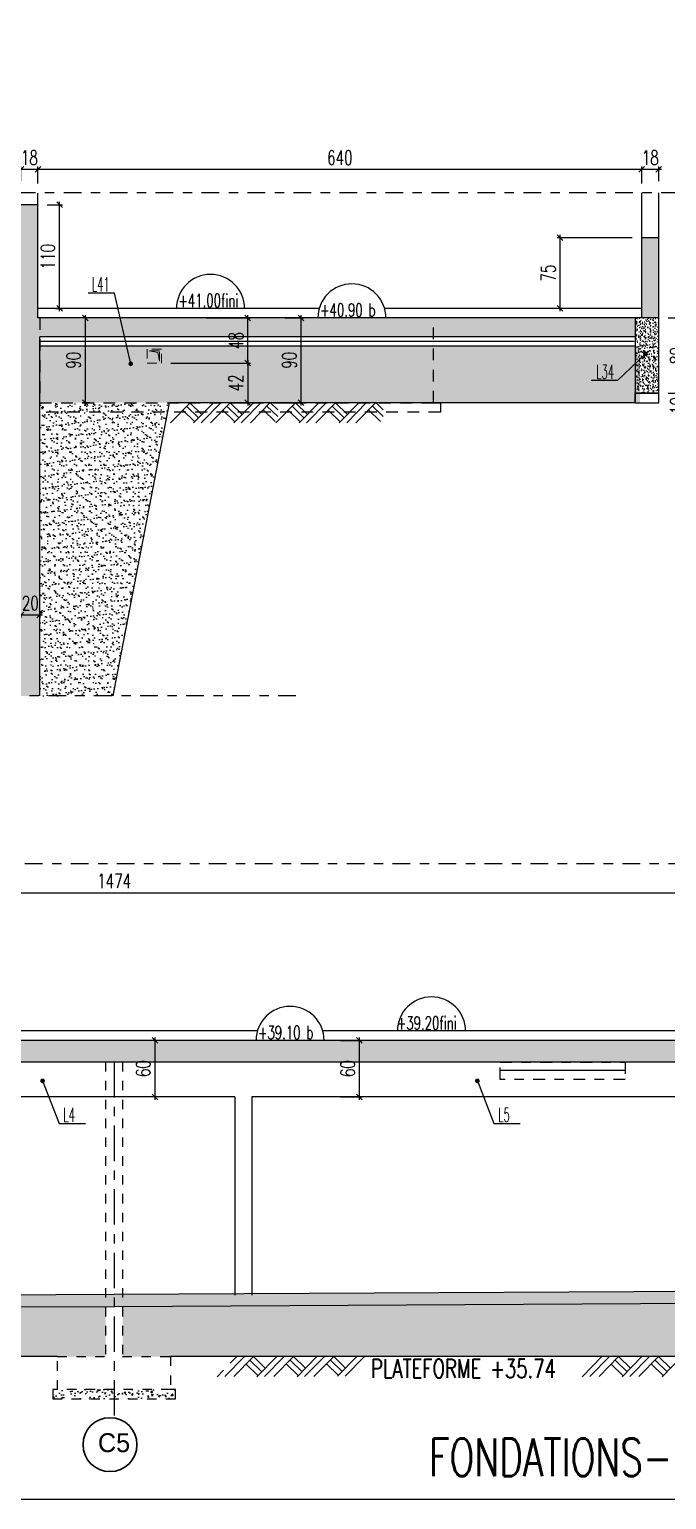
# Model space of a CAD drawing. Extents: x 308 to 787, y -199 to -146.
# Drawn here: x 330.75 to 337.51, y -198.96 to -183.37 of the extents above; entities that cross this region are included whole.
import ezdxf

# ---------------------------------------------------------------- set-up
doc = ezdxf.new("R2010")
doc.units = 0
doc.header["$LTSCALE"] = 0.5
doc.header["$MEASUREMENT"] = 0
for name, pattern in [('AXES', [2, 1.25, -0.25, 0.25, -0.25]), ('AXES2', [1.125, 0.75, -0.125, 0.125, -0.125]), ('CACHE', [0.375, 0.25, -0.125]), ('DISCONTINU', [0.75, 0.5, -0.25]), ('DISCONTINU2', [0.375, 0.25, -0.125])]:
    doc.linetypes.add(name, pattern=pattern)
doc.layers.get('DEFPOINTS').update_dxf_attribs({"linetype": 'CONTINUOUS'})
for name, color, linetype in [('0-button', 2, 'CACHE'), ('A05-AXES', 13, 'AXES2'), ('A19-COTATIONS', 146, 'CONTINUOUS'), ('AXES', 6, 'AXES2'), ('CADRE-CART', 7, 'CONTINUOUS'), ('COTATION', 7, 'CONTINUOUS'), ('HABILLAGE', 7, 'CONTINUOUS'), ('MURS', 3, 'CONTINUOUS'), ('POCHAGE', 254, 'CONTINUOUS'), ('RDC', 7, 'DISCONTINU2'), ('REPERE-POUT', 4, 'CONTINUOUS'), ('Texte', 7, 'CONTINUOUS')]:
    doc.layers.add(name, color=color, linetype=linetype)
doc.layers.add('00 - RESERVATIONS SPEC Plombier', color=90, linetype='CONTINUOUS', lineweight=20)
doc.styles.add('CGotH', font='GOTHIC.TTF')
doc.styles.add('ROMANS8', font='romans.shx', dxfattribs={"width": 0.7})
doc.styles.get("Standard").update_dxf_attribs({"font": 'txt.shx'})
doc.linetypes.add('ISOLATION', pattern='A,0.0001,-0.1,[134,ltypeshp.shx,S=0.1,R=0,X=-0.1,Y=0],-0.2,[134,ltypeshp.shx,S=0.1,R=180,X=0.1,Y=0],-0.1', length=0.4001)
doc.dimstyles.new('COT50 cm', dxfattribs={"dimtxt": 0.15, "dimasz": 0.06, "dimexe": 0.03, "dimexo": 0.1, "dimgap": 0.05, "dimtad": 1, "dimdec": 0, "dimlfac": 100, "dimzin": 0, "dimdsep": 46, "dimtxsty": 'ROMANS8', "dimblk1": 'OBLIQUE', "dimblk2": 'OBLIQUE', "dimsah": 1, "dimcen": 0.03, "dimdle": 0.03, "dimclrt": 1, "dimadec": 0, "dimazin": 0, "dimtfac": 1, "dimtdec": 0, "dimtmove": 0, "dimatfit": 3, "dimfxl": 0, "dimtolj": 1, "dimtzin": 0, "dimlwd": -1, "dimlwe": -1, "dimarcsym": 0})
pattern_1 = [(37.5, (-105.33096, -43.32228), (-0.003149668, 0.096341188), [0, -0.076, 0, -0.085, 0, -0.08125]), (7.5, (-105.33096, -43.32228), (0.088488835, 0.141107303), [0, -0.041, 0, -0.0685, 0, -0.02625]), (327.5, (-105.39246, -43.32228), (0.155707093, 0.000282953), [0, -0.025, 0, -0.09, 0, -0.1175]), (317.5, (-105.39246, -43.32228), (0.15030633, 0.04388378), [0, -0.0125, 0, -0.059, 0, -0.0675])]
pattern_2 = [(37.5, (0, -126.95472), (-0.003149668, 0.096341188), [0, -0.076, 0, -0.085, 0, -0.08125]), (7.5, (0, -126.95472), (0.088488835, 0.141107303), [0, -0.041, 0, -0.0685, 0, -0.02625]), (327.5, (-0.0615, -126.95472), (0.155707093, 0.000282953), [0, -0.025, 0, -0.09, 0, -0.1175]), (317.5, (-0.0615, -126.95472), (0.15030633, 0.04388378), [0, -0.0125, 0, -0.059, 0, -0.0675])]

# ---------------------------------------------------------------- blocks, each defined once
blk = doc.blocks.new('_Oblique')
at = {"layer": 'COTATION', "color": 0, "lineweight": -2}
blk.add_line((-0.5, -0.5), (0.5, 0.5), dxfattribs=at)
blk = doc.blocks.new('*D713')
at = {"layer": 'COTATION', "color": 0, "transparency": 16777216}
for p, q in [((331.342, -187.356), (331.342, -186.396)), ((331.389, -186.426), (331.312, -186.426)), ((331.389, -187.326), (331.312, -187.326))]:
    blk.add_line(p, q, dxfattribs=at)
at = {"layer": 'DEFPOINTS', "color": 0, "transparency": 16777216}
for p in [(331.342, -186.426), (331.489, -186.426), (331.489, -187.326)]:
    blk.add_point(p, dxfattribs=at)
at = {"layer": 'COTATION', "color": 0, "transparency": 16777216, "xscale": 0.06, "yscale": 0.06, "zscale": 0.06}
for p, rotation in [((331.342, -186.426), 90), ((331.342, -187.326), 270)]:
    blk.add_blockref('_Oblique', p, dxfattribs=dict(at, rotation=rotation))
at = {"layer": 'COTATION', "color": 1, "transparency": 16777216, "insert": (331.217, -186.876), "char_height": 0.15, "attachment_point": 5, "rotation": 90, "style": 'ROMANS8'}
blk.add_mtext('\\A1;90', dxfattribs=at)
blk = doc.blocks.new('*D714')
at = {"layer": 'COTATION', "color": 0, "transparency": 16777216}
for p, q in [((337.453, -184.851), (337.213, -184.851)), ((337.243, -184.976), (337.243, -184.821)), ((337.423, -184.976), (337.423, -184.821))]:
    blk.add_line(p, q, dxfattribs=at)
at = {"layer": 'DEFPOINTS', "color": 0, "transparency": 16777216}
for p in [(337.243, -184.851), (337.243, -185.076), (337.423, -185.076)]:
    blk.add_point(p, dxfattribs=at)
at = {"layer": 'COTATION', "color": 0, "transparency": 16777216, "xscale": 0.06, "yscale": 0.06, "zscale": 0.06, "rotation": 180}
blk.add_blockref('_Oblique', (337.243, -184.851), dxfattribs=at)
at = {"layer": 'COTATION', "color": 0, "transparency": 16777216, "xscale": 0.06, "yscale": 0.06, "zscale": 0.06}
blk.add_blockref('_Oblique', (337.423, -184.851), dxfattribs=at)
at = {"layer": 'COTATION', "color": 1, "transparency": 16777216, "insert": (337.333, -184.726), "char_height": 0.15, "attachment_point": 5, "style": 'ROMANS8'}
blk.add_mtext('\\A1;18', dxfattribs=at)
blk = doc.blocks.new('*D717')
at = {"layer": 'COTATION', "color": 0, "transparency": 16777216}
for p, q in [((337.273, -184.851), (330.808, -184.851)), ((330.838, -185.001), (330.838, -184.821)), ((337.243, -185.001), (337.243, -184.821))]:
    blk.add_line(p, q, dxfattribs=at)
at = {"layer": 'DEFPOINTS', "color": 0, "transparency": 16777216}
for p in [(330.838, -184.851), (330.838, -185.101), (337.243, -185.101)]:
    blk.add_point(p, dxfattribs=at)
at = {"layer": 'COTATION', "color": 0, "transparency": 16777216, "xscale": 0.06, "yscale": 0.06, "zscale": 0.06, "rotation": 180}
blk.add_blockref('_Oblique', (330.838, -184.851), dxfattribs=at)
at = {"layer": 'COTATION', "color": 0, "transparency": 16777216, "xscale": 0.06, "yscale": 0.06, "zscale": 0.06}
blk.add_blockref('_Oblique', (337.243, -184.851), dxfattribs=at)
at = {"layer": 'COTATION', "color": 1, "transparency": 16777216, "insert": (334.041, -184.726), "char_height": 0.15, "attachment_point": 5, "style": 'ROMANS8'}
blk.add_mtext('\\A1;640', dxfattribs=at)
blk = doc.blocks.new('*D718')
at = {"layer": 'COTATION', "color": 0, "transparency": 16777216}
for p, q in [((330.868, -184.851), (330.628, -184.851)), ((330.658, -184.976), (330.658, -184.821)), ((330.838, -184.976), (330.838, -184.821))]:
    blk.add_line(p, q, dxfattribs=at)
at = {"layer": 'DEFPOINTS', "color": 0, "transparency": 16777216}
for p in [(330.658, -184.851), (330.658, -185.076), (330.838, -185.076)]:
    blk.add_point(p, dxfattribs=at)
at = {"layer": 'COTATION', "color": 0, "transparency": 16777216, "xscale": 0.06, "yscale": 0.06, "zscale": 0.06, "rotation": 180}
blk.add_blockref('_Oblique', (330.658, -184.851), dxfattribs=at)
at = {"layer": 'COTATION', "color": 0, "transparency": 16777216, "xscale": 0.06, "yscale": 0.06, "zscale": 0.06}
blk.add_blockref('_Oblique', (330.838, -184.851), dxfattribs=at)
at = {"layer": 'COTATION', "color": 1, "transparency": 16777216, "insert": (330.748, -184.726), "char_height": 0.15, "attachment_point": 5, "style": 'ROMANS8'}
blk.add_mtext('\\A1;18', dxfattribs=at)
blk = doc.blocks.new('*D729')
at = {"layer": 'COTATION', "color": 0, "transparency": 16777216}
for p, q in [((337.523, -187.226), (337.773, -187.226)), ((337.606, -187.326), (337.773, -187.326)), ((337.743, -187.356), (337.743, -187.196))]:
    blk.add_line(p, q, dxfattribs=at)
at = {"layer": 'DEFPOINTS', "color": 0, "transparency": 16777216}
for p in [(337.423, -187.226), (337.506, -187.326), (337.743, -187.226)]:
    blk.add_point(p, dxfattribs=at)
at = {"layer": 'COTATION', "color": 0, "transparency": 16777216, "xscale": 0.06, "yscale": 0.06, "zscale": 0.06}
for p, rotation in [((337.743, -187.226), 90), ((337.743, -187.326), 270)]:
    blk.add_blockref('_Oblique', p, dxfattribs=dict(at, rotation=rotation))
at = {"layer": 'COTATION', "color": 1, "transparency": 16777216, "insert": (337.618, -187.356), "char_height": 0.15, "attachment_point": 5, "rotation": 90, "style": 'ROMANS8'}
blk.add_mtext('\\A1;10', dxfattribs=at)
blk = doc.blocks.new('*D730')
at = {"layer": 'COTATION', "color": 0, "transparency": 16777216}
for p, q in [((337.743, -187.256), (337.743, -186.396)), ((337.523, -186.426), (337.773, -186.426)), ((337.523, -187.226), (337.773, -187.226))]:
    blk.add_line(p, q, dxfattribs=at)
at = {"layer": 'DEFPOINTS', "color": 0, "transparency": 16777216}
for p in [(337.423, -186.426), (337.743, -186.426), (337.423, -187.226)]:
    blk.add_point(p, dxfattribs=at)
at = {"layer": 'COTATION', "color": 0, "transparency": 16777216, "xscale": 0.06, "yscale": 0.06, "zscale": 0.06}
for p, rotation in [((337.743, -186.426), 90), ((337.743, -187.226), 270)]:
    blk.add_blockref('_Oblique', p, dxfattribs=dict(at, rotation=rotation))
at = {"layer": 'COTATION', "color": 1, "transparency": 16777216, "insert": (337.618, -186.826), "char_height": 0.15, "attachment_point": 5, "rotation": 90, "style": 'ROMANS8'}
blk.add_mtext('\\A1;80', dxfattribs=at)
blk = doc.blocks.new('*D735')
at = {"layer": 'COTATION', "color": 0, "transparency": 16777216}
for p, q in [((330.938, -185.226), (331.099, -185.226)), ((331.069, -186.356), (331.069, -185.196)), ((331.025, -186.326), (331.099, -186.326))]:
    blk.add_line(p, q, dxfattribs=at)
at = {"layer": 'DEFPOINTS', "color": 0, "transparency": 16777216}
for p in [(330.838, -185.226), (331.069, -185.226), (330.925, -186.326)]:
    blk.add_point(p, dxfattribs=at)
at = {"layer": 'COTATION', "color": 0, "transparency": 16777216, "xscale": 0.06, "yscale": 0.06, "zscale": 0.06}
for p, rotation in [((331.069, -185.226), 90), ((331.069, -186.326), 270)]:
    blk.add_blockref('_Oblique', p, dxfattribs=dict(at, rotation=rotation))
at = {"layer": 'COTATION', "color": 1, "transparency": 16777216, "insert": (330.944, -185.776), "char_height": 0.15, "attachment_point": 5, "rotation": 90, "style": 'ROMANS8'}
blk.add_mtext('\\A1;110', dxfattribs=at)
blk = doc.blocks.new('*D736')
at = {"layer": 'COTATION', "color": 0, "transparency": 16777216}
for p, q in [((337.143, -185.576), (336.347, -185.576)), ((336.377, -186.356), (336.377, -185.546)), ((336.964, -186.326), (336.347, -186.326))]:
    blk.add_line(p, q, dxfattribs=at)
at = {"layer": 'DEFPOINTS', "color": 0, "transparency": 16777216}
for p in [(336.377, -185.576), (337.243, -185.576), (337.064, -186.326)]:
    blk.add_point(p, dxfattribs=at)
at = {"layer": 'COTATION', "color": 0, "transparency": 16777216, "xscale": 0.06, "yscale": 0.06, "zscale": 0.06}
for p, rotation in [((336.377, -185.576), 90), ((336.377, -186.326), 270)]:
    blk.add_blockref('_Oblique', p, dxfattribs=dict(at, rotation=rotation))
at = {"layer": 'COTATION', "color": 1, "transparency": 16777216, "insert": (336.252, -185.951), "char_height": 0.15, "attachment_point": 5, "rotation": 90, "style": 'ROMANS8'}
blk.add_mtext('\\A1;75', dxfattribs=at)
blk = doc.blocks.new('*D874')
at = {"layer": 'COTATION', "color": 0, "transparency": 16777216}
for p, q in [((339.016, -192.558), (339.016, -192.496)), ((324.249, -192.526), (339.046, -192.526)), ((324.279, -192.511), (324.279, -192.556))]:
    blk.add_line(p, q, dxfattribs=at)
at = {"layer": 'DEFPOINTS', "color": 0, "transparency": 16777216}
for p in [(324.279, -192.411), (339.016, -192.526), (339.016, -192.658)]:
    blk.add_point(p, dxfattribs=at)
at = {"layer": 'COTATION', "color": 0, "transparency": 16777216, "xscale": 0.06, "yscale": 0.06, "zscale": 0.06, "rotation": 180}
blk.add_blockref('_Oblique', (324.279, -192.526), dxfattribs=at)
at = {"layer": 'COTATION', "color": 0, "transparency": 16777216, "xscale": 0.06, "yscale": 0.06, "zscale": 0.06}
blk.add_blockref('_Oblique', (339.016, -192.526), dxfattribs=at)
at = {"layer": 'COTATION', "color": 1, "transparency": 16777216, "insert": (331.647, -192.401), "char_height": 0.15, "attachment_point": 5, "style": 'ROMANS8'}
blk.add_mtext('\\A1;1474', dxfattribs=at)
blk = doc.blocks.new('*D1301')
at = {"layer": 'COTATION', "color": 0, "transparency": 16777216}
for p, q in [((330.628, -189.578), (330.888, -189.578)), ((330.658, -189.578), (330.658, -189.608)), ((330.858, -189.578), (330.858, -189.608))]:
    blk.add_line(p, q, dxfattribs=at)
at = {"layer": 'DEFPOINTS', "color": 0, "transparency": 16777216}
for p in [(330.658, -189.487), (330.858, -189.487), (330.858, -189.578)]:
    blk.add_point(p, dxfattribs=at)
at = {"layer": 'COTATION', "color": 0, "transparency": 16777216, "xscale": 0.06, "yscale": 0.06, "zscale": 0.06, "rotation": 180}
blk.add_blockref('_Oblique', (330.658, -189.578), dxfattribs=at)
at = {"layer": 'COTATION', "color": 0, "transparency": 16777216, "xscale": 0.06, "yscale": 0.06, "zscale": 0.06}
blk.add_blockref('_Oblique', (330.858, -189.578), dxfattribs=at)
at = {"layer": 'COTATION', "color": 1, "transparency": 16777216, "insert": (330.758, -189.453), "char_height": 0.15, "attachment_point": 5, "style": 'ROMANS8'}
blk.add_mtext('\\A1;20', dxfattribs=at)
blk = doc.blocks.new('*D1304')
at = {"layer": 'COTATION', "color": 0, "transparency": 16777216}
for p, q in [((333.065, -186.936), (333.065, -186.396)), ((332.628, -186.426), (333.095, -186.426)), ((332.248, -186.906), (333.095, -186.906))]:
    blk.add_line(p, q, dxfattribs=at)
at = {"layer": 'DEFPOINTS', "color": 0, "transparency": 16777216}
for p in [(332.528, -186.426), (333.065, -186.426), (332.148, -186.906)]:
    blk.add_point(p, dxfattribs=at)
at = {"layer": 'COTATION', "color": 0, "transparency": 16777216, "xscale": 0.06, "yscale": 0.06, "zscale": 0.06}
for p, rotation in [((333.065, -186.426), 90), ((333.065, -186.906), 270)]:
    blk.add_blockref('_Oblique', p, dxfattribs=dict(at, rotation=rotation))
at = {"layer": 'COTATION', "color": 1, "transparency": 16777216, "insert": (332.94, -186.666), "char_height": 0.15, "attachment_point": 5, "rotation": 90, "style": 'ROMANS8'}
blk.add_mtext('\\A1;48', dxfattribs=at)
blk = doc.blocks.new('*D1317')
at = {"layer": 'COTATION', "color": 0, "transparency": 16777216}
for p, q in [((334.049, -194.092), (334.279, -194.092)), ((334.249, -194.722), (334.249, -194.062)), ((334.049, -194.692), (334.279, -194.692))]:
    blk.add_line(p, q, dxfattribs=at)
at = {"layer": 'DEFPOINTS', "color": 0, "transparency": 16777216}
for p in [(333.949, -194.092), (334.249, -194.092), (333.949, -194.692)]:
    blk.add_point(p, dxfattribs=at)
at = {"layer": 'COTATION', "color": 0, "transparency": 16777216, "xscale": 0.06, "yscale": 0.06, "zscale": 0.06}
for p, rotation in [((334.249, -194.092), 90), ((334.249, -194.692), 270)]:
    blk.add_blockref('_Oblique', p, dxfattribs=dict(at, rotation=rotation))
at = {"layer": 'COTATION', "color": 1, "transparency": 16777216, "insert": (334.124, -194.392), "char_height": 0.15, "attachment_point": 5, "rotation": 90, "style": 'ROMANS8'}
blk.add_mtext('\\A1;60', dxfattribs=at)
blk = doc.blocks.new('*D1318')
at = {"layer": 'COTATION', "color": 0, "transparency": 16777216}
for p, q in [((332.11, -194.092), (332.051, -194.092)), ((332.081, -194.722), (332.081, -194.062)), ((332.11, -194.692), (332.051, -194.692))]:
    blk.add_line(p, q, dxfattribs=at)
at = {"layer": 'DEFPOINTS', "color": 0, "transparency": 16777216}
for p in [(332.081, -194.092), (332.21, -194.092), (332.21, -194.692)]:
    blk.add_point(p, dxfattribs=at)
at = {"layer": 'COTATION', "color": 0, "transparency": 16777216, "xscale": 0.06, "yscale": 0.06, "zscale": 0.06}
for p, rotation in [((332.081, -194.092), 90), ((332.081, -194.692), 270)]:
    blk.add_blockref('_Oblique', p, dxfattribs=dict(at, rotation=rotation))
at = {"layer": 'COTATION', "color": 1, "transparency": 16777216, "insert": (331.956, -194.392), "char_height": 0.15, "attachment_point": 5, "rotation": 90, "style": 'ROMANS8'}
blk.add_mtext('\\A1;60', dxfattribs=at)
blk = doc.blocks.new('*D1493')
at = {"layer": 'COTATION', "color": 0, "transparency": 16777216}
for p, q in [((333.065, -186.876), (333.065, -187.356)), ((332.693, -186.906), (333.095, -186.906)), ((332.866, -187.326), (333.095, -187.326))]:
    blk.add_line(p, q, dxfattribs=at)
at = {"layer": 'DEFPOINTS', "color": 0, "transparency": 16777216}
for p in [(332.593, -186.906), (332.766, -187.326), (333.065, -187.326)]:
    blk.add_point(p, dxfattribs=at)
at = {"layer": 'COTATION', "color": 0, "transparency": 16777216, "xscale": 0.06, "yscale": 0.06, "zscale": 0.06}
for p, rotation in [((333.065, -186.906), 90), ((333.065, -187.326), 270)]:
    blk.add_blockref('_Oblique', p, dxfattribs=dict(at, rotation=rotation))
at = {"layer": 'COTATION', "color": 1, "transparency": 16777216, "insert": (332.94, -187.116), "char_height": 0.15, "attachment_point": 5, "rotation": 90, "style": 'ROMANS8'}
blk.add_mtext('\\A1;42', dxfattribs=at)
blk = doc.blocks.new('*D1494')
at = {"layer": 'COTATION', "color": 0, "transparency": 16777216}
for p, q in [((333.63, -187.356), (333.63, -186.396)), ((333.461, -186.426), (333.66, -186.426)), ((333.461, -187.326), (333.66, -187.326))]:
    blk.add_line(p, q, dxfattribs=at)
at = {"layer": 'DEFPOINTS', "color": 0, "transparency": 16777216}
for p in [(333.361, -186.426), (333.63, -186.426), (333.361, -187.326)]:
    blk.add_point(p, dxfattribs=at)
at = {"layer": 'COTATION', "color": 0, "transparency": 16777216, "xscale": 0.06, "yscale": 0.06, "zscale": 0.06}
for p, rotation in [((333.63, -186.426), 90), ((333.63, -187.326), 270)]:
    blk.add_blockref('_Oblique', p, dxfattribs=dict(at, rotation=rotation))
at = {"layer": 'COTATION', "color": 1, "transparency": 16777216, "insert": (333.505, -186.876), "char_height": 0.15, "attachment_point": 5, "rotation": 90, "style": 'ROMANS8'}
blk.add_mtext('\\A1;90', dxfattribs=at)

msp = doc.modelspace()

# ---------------------------------------------------------------- hatches: boundary and pattern name
at = {"layer": 'COTATION', "linetype": 'DISCONTINU', "ltscale": 0.2}
h = msp.add_hatch(dxfattribs=at)
h.set_pattern_fill('AR-CONC', color=8, scale=0.02, style=0)
h.set_pattern_definition([(50, (330.78116, -197.89683), (0.143452, -0.01255), [0.015, -0.165]), (355, (330.78116, -197.89683), (-0.02775, 0.150438), [0.012, -0.132]), (100.451, (330.79311, -197.89787), (0.115702, 0.137888), [0.012748, -0.140228]), (46.184, (330.78116, -197.85683), (0.213448, -0.033104), [0.0225, -0.2475]), (96.636, (330.79894, -197.85958), (0.186932, 0.194824), [0.019122, -0.210343]), (351.184, (330.78116, -197.85683), (0.186932, 0.194824), [0.018, -0.198]), (21, (330.80116, -197.86683), (0.119381, -0.080524), [0.015, -0.165]), (326, (330.80116, -197.86683), (0.048663, 0.14503), [0.012, -0.132]), (71.451, (330.8111, -197.87354), (0.168044, 0.064506), [0.012748, -0.140228]), (37.5, (330.781157, -197.896826), (0.002432, 0.0665788), [0, -0.1304, 0, -0.134, 0, -0.1325]), (7.5, (330.78116, -197.896826), (0.052614, 0.0788823), [0, -0.0764, 0, -0.1274, 0, -0.0505]), (327.5, (330.736557, -197.896826), (0.1067645, -0.004511), [0, -0.05, 0, -0.156, 0, -0.207]), (317.5, (330.71656, -197.89683), (0.116637, 0.020021), [0, -0.065, 0, -0.1036, 0, -0.147])])
h.paths.add_polyline_path([(331.4806, -197.7968), (331.0462, -197.7968), (330.9962, -197.7968), (330.9962, -197.8968), (331.4806, -197.8968)])
h.paths.add_polyline_path([(332.2962, -197.7969), (332.0834, -197.7967), (331.4806, -197.7968), (331.4806, -197.8968), (332.2962, -197.8969)])
at = {"layer": 'HABILLAGE'}
h = msp.add_hatch(dxfattribs=at)
h.set_pattern_fill('AR-CONC', color=256, scale=0.01, style=0)
h.set_pattern_definition([(50, (-28.2272, -60.22952), (0.071726018, -0.0062752135), [0.0075, -0.0825]), (355, (-28.2272, -60.22952), (-0.013875133, 0.075219213), [0.006, -0.066]), (100.451444, (-28.22122, -60.23004), (0.057850885, 0.068943999), [0.006374019, -0.070114211]), (46.1842, (-28.2272, -60.20952), (0.106724133, -0.016551928), [0.01125, -0.12375]), (96.635635, (-28.21831, -60.2109), (0.093466195, 0.09741186), [0.009561034, -0.105171376]), (351.184164, (-28.2272, -60.20952), (0.093466195, 0.09741186), [0.009, -0.099]), (21, (-28.2172, -60.21452), (0.059690705, -0.040261889), [0.0075, -0.0825]), (326, (-28.2172, -60.21452), (0.024331533, 0.072515005), [0.006, -0.066]), (71.451445, (-28.212226, -60.217874), (0.084022238, 0.032253115), [0.006374019, -0.070114211]), (37.5, (-28.2272, -60.22952), (0.0012159855, 0.0332893854), [0, -0.0652, 0, -0.067, 0, -0.06625]), (7.5, (-28.2272, -60.22952), (0.0263069537, 0.0394411712), [0, -0.0382, 0, -0.0637, 0, -0.02525]), (327.5, (-28.2495, -60.22952), (0.0533822436, -0.0022554872), [0, -0.025, 0, -0.078, 0, -0.1035]), (317.5, (-28.2595, -60.22952), (0.058318617, 0.010010498), [0, -0.0325, 0, -0.0518, 0, -0.0735])])
h.paths.add_polyline_path([(337.4235, -186.4265), (337.1735, -186.4265), (337.1735, -187.2265), (337.4235, -187.2265)])
h = msp.add_hatch(dxfattribs=at)
h.set_pattern_fill('AR-SAND', color=256, scale=0.05, style=0)
h.set_pattern_definition(pattern_1)
h.paths.add_polyline_path([(335.2135, -186.7265), (337.2235, -186.7265), (337.2235, -187.2265), (337.2235, -187.3265), (336.9335, -187.3265), (335.6155, -187.3265), (335.2135, -187.3265)])
h.paths.add_polyline_path([(335.0335, -186.7265), (335.2135, -186.7265), (335.2135, -187.3265), (335.0335, -187.3265)])
h.paths.add_polyline_path([(330.8585, -186.7265), (335.0335, -186.7265), (335.0335, -187.2265), (330.8585, -187.2265)])
h.paths.add_polyline_path([(330.8585, -187.2265), (335.0335, -187.2265), (335.0335, -187.3265), (334.6155, -187.3265), (330.8585, -187.3265)])
h = msp.add_hatch(dxfattribs=at)
h.set_pattern_fill('AR-SAND', color=256, scale=0.05, style=0)
h.set_pattern_definition(pattern_1)
h.paths.add_polyline_path([(331.6358, -190.4379), (330.8585, -190.4379), (330.8585, -187.3265), (332.2351, -187.3265)])
h = msp.add_hatch(dxfattribs=at)
h.set_pattern_fill('AR-SAND', color=256, scale=0.05, style=0)
h.set_pattern_definition(pattern_2)
h.paths.add_polyline_path([(331.5562, -196.9188), (331.5362, -196.9188), (324.3212, -196.9567), (324.3012, -196.9567), (324.3012, -197.4468), (324.652, -197.4468), (331.0462, -197.4468), (331.0462, -197.4468), (331.5562, -197.4468)])
h = msp.add_hatch(dxfattribs=at)
h.set_pattern_fill('AR-SAND', color=256, scale=0.05, style=0)
h.set_pattern_definition(pattern_2)
h.paths.add_polyline_path([(339.0158, -196.8795), (338.9958, -196.8795), (331.7563, -196.9176), (331.7363, -196.9176), (331.7363, -197.4468), (332.2462, -197.4468), (338.5059, -197.4468), (338.5059, -197.4468), (339.0158, -197.4468)])
at = {"layer": 'POCHAGE'}
h = msp.add_hatch(color=256, dxfattribs=at)
h.paths.add_polyline_path([(325.2052, -187.267), (325.3286, -187.2728), (325.3293, -187.2579), (325.2052, -187.252), (325.2052, -187.1896), (329.0585, -187.3685), (329.0585, -186.6765), (329.2585, -186.6765), (329.2585, -187.3778), (330.6585, -187.4428), (330.6585, -185.2265), (330.8385, -185.2265), (330.8385, -186.4265), (330.8585, -186.4265), (330.8585, -187.2265), (330.8585, -190.4379), (330.6585, -190.4379), (330.6585, -187.6931), (325.4052, -187.4492), (325.4052, -190.4379), (325.2052, -190.4379)])
h.paths.add_polyline_path([(329.0585, -186.4265), (329.2585, -186.4265), (329.2585, -186.6765), (329.0585, -186.6765)], flags=17)
h.paths.add_polyline_path([(329.0585, -186.3265), (329.2585, -186.3265), (329.2585, -186.4265), (329.0585, -186.4265)], flags=17)
h.paths.add_polyline_path([(329.0585, -185.7265), (329.2585, -185.7265), (329.2585, -186.3265), (329.0585, -186.3265)], flags=17)
h = msp.add_hatch(color=256, dxfattribs=at)
h.paths.add_polyline_path([(335.2135, -186.4265), (337.1735, -186.4265), (337.1735, -186.6265), (335.2135, -186.6265)])
h.paths.add_polyline_path([(335.0335, -186.4265), (335.2135, -186.4265), (335.2135, -186.6265), (335.0335, -186.6265)])
h.paths.add_polyline_path([(330.8585, -186.4265), (335.0335, -186.4265), (335.0335, -186.6265), (330.8585, -186.6265)])
h.paths.add_polyline_path([(337.2435, -185.5765), (337.4235, -185.5765), (337.4235, -186.4265), (337.2435, -186.4265)])
for points in [[(324.2793, -194.0921), (324.2793, -192.2174), (324.0994, -192.2174), (324.0994, -194.5921), (324.3012, -194.5921), (324.3012, -194.3221), (338.9056, -194.3221), (338.9056, -194.7521), (339.3056, -194.7521), (339.3056, -194.4117), (346.393, -194.4117), (346.393, -194.7117), (346.643, -194.7117), (346.643, -194.0617), (346.493, -194.0617), (346.493, -194.1617), (340.7958, -194.1617), (340.7958, -192.9921), (340.5958, -192.9921), (340.5958, -194.1617), (339.3056, -194.1617), (339.3056, -194.0921), (339.1961, -194.0921), (339.1961, -192.2174), (339.0156, -192.2174), (339.0156, -194.0921)], [(331.6462, -196.7882), (324.3012, -196.8268), (324.3001, -196.9568), (331.6462, -196.9182)], [(339.0959, -196.749), (331.6462, -196.7882), (331.6462, -196.9182), (339.0959, -196.879)]]:
    msp.add_hatch(color=256, dxfattribs=at).paths.add_polyline_path(points)

# ---------------------------------------------------------------- linework, layer by layer
at = {"layer": '0-button', "color": 2, "linetype": 'DISCONTINU2'}
msp.add_lwpolyline([(330.8585, -187.3265), (335.0335, -187.3265), (335.0335, -186.4265), (330.8585, -186.4265)], close=True, dxfattribs=at)
at = {"layer": '0-button', "linetype": 'ByBlock'}
msp.add_lwpolyline([(337.1735, -187.2265), (337.4235, -187.2265), (337.4235, -186.4265), (337.1735, -186.4265)], close=True, dxfattribs=at)
at = {"layer": '00 - RESERVATIONS SPEC Plombier', "color": 100, "linetype": 'DISCONTINU2', "ltscale": 0.2}
for points in [[(331.9985, -186.9065), (332.1485, -186.9065), (332.1485, -186.7565), (331.9985, -186.7565)], [(332.1119, -186.7924), (332.1285, -186.8865), (332.1285, -186.7765), (332.0185, -186.7765)]]:
    msp.add_lwpolyline(points, close=True, dxfattribs=at)
at = {"layer": 'A19-COTATIONS', "color": 242, "lineweight": 30, "ltscale": 10, "true_color": 0xcd2027}
msp.add_circle((331.603, -198.3817), 0.2858, dxfattribs=at)
at = {"layer": 'AXES', "color": 6, "ltscale": 0.5}
for p, q in [((337.6373, -185.1005), (318.6887, -185.1005)), ((333.5746, -190.4379), (322.8251, -190.4379)), ((354.776, -192.2174), (322.7647, -192.2174))]:
    msp.add_line(p, q, dxfattribs=at)
at = {"layer": 'AXES', "color": 1}
msp.add_line((331.6462, -194.3221), (331.6462, -198.0991), dxfattribs=at)
at = {"layer": 'CADRE-CART', "color": 1}
msp.add_lwpolyline([(307.8533, -154.9648), (437.1328, -154.9648), (437.1328, -198.9648), (307.8533, -198.9648)], close=True, dxfattribs=at)
at = {"layer": 'COTATION', "color": 8, "linetype": 'DISCONTINU', "ltscale": 0.2}
for p, q in [((331.5562, -194.3221), (331.5562, -197.4468)), ((331.7363, -194.3221), (331.7363, -197.4468)), ((332.7388, -197.6613), (332.9485, -197.4468))]:
    msp.add_line(p, q, dxfattribs=at)
at = {"layer": 'COTATION', "color": 8}
for p, q in [((332.9272, -194.6921), (330.3539, -194.6921)), ((332.9272, -194.6921), (332.9269, -196.7955)), ((333.1075, -194.6921), (333.1072, -196.7959)), ((338.9056, -194.6921), (333.1075, -194.6921))]:
    msp.add_line(p, q, dxfattribs=at)
at = {"layer": 'COTATION', "color": 8, "linetype": 'AXES', "ltscale": 0.2}
msp.add_lwpolyline([(335.7415, -194.3221), (337.0681, -194.3221), (337.0681, -194.5061), (335.7415, -194.5061)], close=True, dxfattribs=at)
at = {"layer": 'COTATION', "color": 8, "linetype": 'DISCONTINU', "ltscale": 0.2}
for points in [[(331.7363, -197.4468), (332.2462, -197.4468), (332.2462, -197.7968), (331.0462, -197.7968), (331.0462, -197.4468), (331.5562, -197.4468)], [(331.0462, -197.7968), (330.9962, -197.7968), (330.9962, -197.8968), (332.2962, -197.8969), (332.2962, -197.7969), (332.2462, -197.7968)]]:
    msp.add_lwpolyline(points, dxfattribs=at)
at = {"layer": 'COTATION'}
for centre in [(332.6693, -186.3265), (334.1691, -186.4265), (333.5134, -194.0921), (335.0133, -193.9921)]:
    msp.add_arc(centre, 0.3611, 0, 180, dxfattribs=at)
at = {"layer": 'HABILLAGE', "linetype": 'ISOLATION', "ltscale": 0.2}
msp.add_line((337.1614, -186.6771), (330.8585, -186.6771), dxfattribs=at)
at = {"layer": 'HABILLAGE', "color": 1}
for p in [(331.6358, -190.4379), (337.1735, -187.3265)]:
    msp.add_line(p, (332.2351, -187.3265), dxfattribs=at)
at = {"layer": 'HABILLAGE'}
for p, q in [((332.2456, -187.539), (332.4534, -187.3265)), ((332.4516, -187.3273), (332.5785, -187.4514)), ((332.4904, -187.541), (332.7001, -187.3265)), ((332.571, -187.5401), (332.7799, -187.3265)), ((332.6691, -187.539), (332.8769, -187.3265)), ((332.8769, -187.3265), (333.0038, -187.4506)), ((332.9151, -187.541), (333.1248, -187.3265)), ((332.9958, -187.5401), (333.2055, -187.3256)), ((333.0939, -187.539), (333.3036, -187.3244)), ((333.3036, -187.3244), (333.382, -187.401)), ((333.3633, -187.539), (333.5711, -187.3265)), ((333.5693, -187.3273), (333.6962, -187.4514)), ((333.6081, -187.541), (333.8178, -187.3265)), ((333.6887, -187.5401), (333.8976, -187.3265)), ((333.7868, -187.539), (333.9946, -187.3265)), ((333.9946, -187.3265), (334.1215, -187.4506)), ((334.0328, -187.541), (334.2425, -187.3265)), ((334.1135, -187.5401), (334.3232, -187.3256)), ((334.2116, -187.539), (334.4213, -187.3244)), ((334.4213, -187.3244), (334.4997, -187.401)), ((332.3749, -187.4062), (332.5016, -187.5301)), ((332.416, -187.3641), (332.5428, -187.488)), ((332.8001, -187.4053), (332.9269, -187.5292)), ((332.8413, -187.3632), (332.968, -187.4872)), ((333.2269, -187.4033), (333.3536, -187.5272)), ((333.268, -187.3612), (333.382, -187.4726)), ((333.4926, -187.4062), (333.6193, -187.5301)), ((333.5337, -187.3641), (333.6605, -187.488)), ((333.9178, -187.4053), (334.0446, -187.5292)), ((333.959, -187.3632), (334.0857, -187.4872)), ((334.3446, -187.4033), (334.4713, -187.5272)), ((334.3857, -187.3612), (334.4997, -187.4726)), ((332.8194, -197.6604), (333.0283, -197.4468)), ((332.9176, -197.6593), (333.1253, -197.4468)), ((333.0879, -197.4844), (333.2147, -197.6084)), ((333.1235, -197.4477), (333.2505, -197.5718)), ((333.1623, -197.6613), (333.372, -197.4468)), ((333.243, -197.6604), (333.4518, -197.4468)), ((333.3411, -197.6593), (333.5488, -197.4468)), ((333.5132, -197.4836), (333.64, -197.6075)), ((333.5488, -197.4468), (333.6758, -197.5709)), ((333.587, -197.6613), (333.7968, -197.4468)), ((333.6677, -197.6604), (333.8774, -197.4459)), ((333.7658, -197.6593), (333.9755, -197.4448)), ((333.9399, -197.4816), (334.0667, -197.6055)), ((333.9755, -197.4448), (334.1025, -197.5689)), ((334.0169, -197.6565), (334.2218, -197.4468)), ((334.0975, -197.6556), (334.3016, -197.4468)), ((336.611, -197.6613), (336.8207, -197.4468)), ((336.6917, -197.6604), (336.9005, -197.4468)), ((336.7898, -197.6593), (336.9975, -197.4468)), ((336.9601, -197.4844), (337.0869, -197.6084)), ((336.9958, -197.4477), (337.1227, -197.5718)), ((337.0345, -197.6613), (337.2443, -197.4468)), ((337.1152, -197.6604), (337.324, -197.4468)), ((337.2133, -197.6593), (337.4211, -197.4468)), ((337.3854, -197.4836), (337.5122, -197.6075)), ((337.4211, -197.4468), (337.548, -197.5709)), ((337.4593, -197.6613), (337.669, -197.4468)), ((333.0468, -197.5265), (333.1736, -197.6505)), ((333.4721, -197.5257), (333.5988, -197.6496)), ((333.8988, -197.5236), (334.0256, -197.6476)), ((336.919, -197.5265), (337.0458, -197.6505)), ((337.3443, -197.5257), (337.4711, -197.6496))]:
    msp.add_line(p, q, dxfattribs=at)
at = {"layer": 'HABILLAGE', "linetype": 'ISOLATION', "ltscale": 0.45}
msp.add_line((337.0597, -194.4133), (335.7356, -194.4133), dxfattribs=at)
at = {"layer": 'HABILLAGE', "color": 1, "flags": 128}
for points in [[(331.0462, -197.4468), (324.652, -197.4468)], [(338.5059, -197.4468), (332.2462, -197.4468)]]:
    msp.add_lwpolyline(points, dxfattribs=at)
at = {"layer": 'MURS', "color": 0}
for p, q in [((337.2435, -185.5765), (337.2435, -185.1005)), ((337.4235, -185.5765), (337.4235, -185.1005)), ((337.2435, -186.3265), (334.5161, -186.3265))]:
    msp.add_line(p, q, dxfattribs=at)
at = {"layer": 'MURS'}
for p, q in [((330.8385, -185.2265), (330.6585, -185.2265)), ((330.8385, -186.4265), (330.8385, -185.2265)), ((337.2435, -186.4265), (337.2435, -185.5765)), ((337.4235, -185.5765), (337.2435, -185.5765)), ((337.4235, -186.4265), (337.4235, -185.5765)), ((337.2435, -186.4265), (330.8385, -186.4265)), ((337.1735, -186.6265), (330.8585, -186.6265)), ((330.8585, -190.4379), (330.8585, -186.6265)), ((339.0156, -194.0921), (324.2793, -194.0921)), ((338.9056, -194.3221), (324.3012, -194.3221)), ((331.6462, -196.7882), (324.0994, -196.8279)), ((339.0959, -196.749), (331.6462, -196.7882)), ((331.6462, -196.9182), (324.3001, -196.9568)), ((339.0959, -196.879), (331.6462, -196.9182))]:
    msp.add_line(p, q, dxfattribs=at)
at = {"layer": 'MURS', "linetype": 'DISCONTINU2', "ltscale": 0.5}
for p, q in [((337.1735, -187.3265), (337.1735, -187.2265)), ((337.4235, -187.3265), (337.4235, -187.2265))]:
    msp.add_line(p, q, dxfattribs=at)
at = {"layer": 'RDC'}
msp.add_line((330.8385, -185.2265), (330.8385, -185.1005), dxfattribs=at)
at = {"layer": 'RDC', "linetype": 'ByBlock'}
for p, q in [((333.8221, -186.3265), (330.8385, -186.3265)), ((337.1735, -186.7265), (330.8585, -186.7265)), ((333.1664, -193.9921), (324.2793, -193.9921)), ((339.0156, -193.9921), (333.8604, -193.9921))]:
    msp.add_line(p, q, dxfattribs=at)
at = {"layer": 'RDC'}
msp.add_lwpolyline([(335.0335, -187.3265), (335.1076, -187.3265), (335.1076, -187.4265), (330.8585, -187.4265)], dxfattribs=at)
at = {"layer": 'RDC', "linetype": 'ByBlock'}
msp.add_lwpolyline([(337.4235, -187.2265), (337.1735, -187.2265), (337.1735, -187.3265), (337.4235, -187.3265)], close=True, dxfattribs=at)

# ---------------------------------------------------------------- texts
at = {"layer": 'A05-AXES', "color": 1, "ltscale": 0.5, "insert": (331.646, -198.2608), "char_height": 0.2, "width": 0.3408, "attachment_point": 2, "rotation": 0.00168, "line_spacing_factor": 1.032839, "style": 'CGotH'}
msp.add_mtext('C5', dxfattribs=at)
at = {"layer": 'CADRE-CART', "color": 4, "style": 'ROMANS8', "width": 0.7}
msp.add_text('FONDATIONS-"C"', height=0.4, dxfattribs=at).set_placement((334.988, -198.715))
at = {"layer": 'HABILLAGE', "color": 1, "style": 'ROMANS8', "width": 0.65}
for s, p in [('+41.00fini ', (332.3276, -186.3124)), ('+40.90 b ', (333.8304, -186.4124)), ('+39.20fini ', (334.6442, -193.978)), ('+39.10 b ', (333.1718, -194.078))]:
    msp.add_text(s, height=0.14, dxfattribs=at).set_placement(p)
at = {"layer": 'REPERE-POUT', "width": 0.519}
for s, p in [('L41', (331.4107, -186.1448)), ('L34', (336.7592, -187.0738)), ('L4', (331.1085, -194.9574)), ('L5', (335.7204, -194.9574))]:
    msp.add_text(s, height=0.15, dxfattribs=at).set_placement(p)
at = {"layer": 'Texte', "color": 1, "style": 'ROMANS8', "width": 0.7}
msp.add_text('PLATEFORME +35.74', height=0.2, dxfattribs=at).set_placement((334.3701, -197.6741))

# ---------------------------------------------------------------- dimensions: what is measured, and where the dimension line sits
at = {"layer": 'COTATION'}
for base, p1, p2, angle, picture, middle in [((330.6585, -184.8507), (330.8385, -185.0763), (330.6585, -185.0763), 180, '*D718', (330.7485, -184.8507)), ((337.7431, -187.2265), (337.5064, -187.3265), (337.4235, -187.2265), 90, '*D729', (337.7431, -187.3565))]:
    dim = msp.add_linear_dim(base=base, p1=p1, p2=p2, angle=angle, dimstyle='COT50 cm', override={"dimtmove": 1}, dxfattribs=at)
    dim.commit()
    dim.dimension.update_dxf_attribs({"geometry": picture, "text_midpoint": middle, "dimtype": 160})
for base, p1, p2, angle, picture, middle in [((330.8384535, -184.8507432), (337.2434534, -185.1005394), (330.8384535, -185.1005394), 180, '*D717', (334.0409535, -184.7257432)), ((331.0691, -185.2265), (330.9247, -186.3265), (330.8385, -185.2265), 90, '*D735', (330.9441, -185.7765)), ((331.3417, -186.4265), (331.4889, -187.3265), (331.4889, -186.4265), 90, '*D713', (331.2167, -186.8765)), ((337.7431, -186.4265), (337.4235, -187.2265), (337.4235, -186.4265), 90, '*D730', (337.6181, -186.8265)), ((333.0648, -187.3265), (332.5927, -186.9065), (332.7659, -187.3265), 90, '*D1493', (332.9398, -187.1165))]:
    dim = msp.add_linear_dim(base=base, p1=p1, p2=p2, angle=angle, dimstyle='COT50 cm', override={"dimtmove": 1}, dxfattribs=at)
    dim.commit()
    dim.dimension.update_dxf_attribs({"geometry": picture, "text_midpoint": middle})
dim = msp.add_linear_dim(base=(337.2435, -184.8507), p1=(337.4235, -185.0763), p2=(337.2435, -185.0763), angle=180, dimstyle='COT50 cm', dxfattribs=at)
dim.commit()
dim.dimension.update_dxf_attribs({"geometry": '*D714', "text_midpoint": (337.3335, -184.8507), "dimtype": 160})
for base, p1, p2, picture, middle in [((336.3767, -185.5765), (337.0641, -186.3265), (337.2435, -185.5765), '*D736', (336.2517, -185.9515)), ((333.0648, -186.4265), (332.1485, -186.9065), (332.5277, -186.4265), '*D1304', (332.9398, -186.6665)), ((333.6301, -186.4265), (333.3613, -187.3265), (333.3613, -186.4265), '*D1494', (333.5051, -186.8765)), ((334.2487, -194.0921), (333.949, -194.6921), (333.949, -194.0921), '*D1317', (334.1237, -194.3921))]:
    dim = msp.add_linear_dim(base=base, p1=p1, p2=p2, angle=90, dimstyle='COT50 cm', dxfattribs=at)
    dim.commit()
    dim.dimension.update_dxf_attribs({"geometry": picture, "text_midpoint": middle})
dim = msp.add_linear_dim(base=(330.8585, -189.5785), p1=(330.6585, -189.4865), p2=(330.8585, -189.4865), dimstyle='COT50 cm', dxfattribs=at)
dim.commit()
dim.dimension.update_dxf_attribs({"geometry": '*D1301', "text_midpoint": (330.7585, -189.5785), "dimtype": 160})
at = {"layer": 'COTATION', "color": 0}
dim = msp.add_linear_dim(base=(339.0156, -192.5255), p1=(324.2793, -192.4114), p2=(339.0156, -192.6582), dimstyle='COT50 cm', override={"dimtmove": 1}, dxfattribs=at)
dim.commit()
dim.dimension.update_dxf_attribs({"geometry": '*D874', "text_midpoint": (331.6474, -192.4005)})
dim = msp.add_linear_dim(base=(332.0813, -194.0921), p1=(332.2101, -194.6921), p2=(332.2101, -194.0921), angle=90, dimstyle='COT50 cm', override={"dimtmove": 1, "dimfxl": 10}, dxfattribs=at)
dim.commit()
dim.dimension.update_dxf_attribs({"geometry": '*D1318', "text_midpoint": (331.9563, -194.3921)})

# ---------------------------------------------------------------- leaders
at = {"layer": 'MURS', "color": 1}
for points in [[(331.8238, -186.9135), (331.6511, -186.1625), (331.3718, -186.1625)], [(337.2821, -186.8068), (336.9871, -187.0915), (336.7067, -187.0915)], [(330.8878, -194.5219), (331.0623, -194.9752), (331.3427, -194.9752)], [(335.4997, -194.5219), (335.6742, -194.9752), (335.9546, -194.9752)]]:
    msp.add_leader(points, dimstyle='COT50 cm', override={"dimasz": 0.2, "dimtad": 0, "dimldrblk": 'DOTSMALL', "dimfxl": 10}, dxfattribs=at)

doc.saveas('drawing.dxf')
